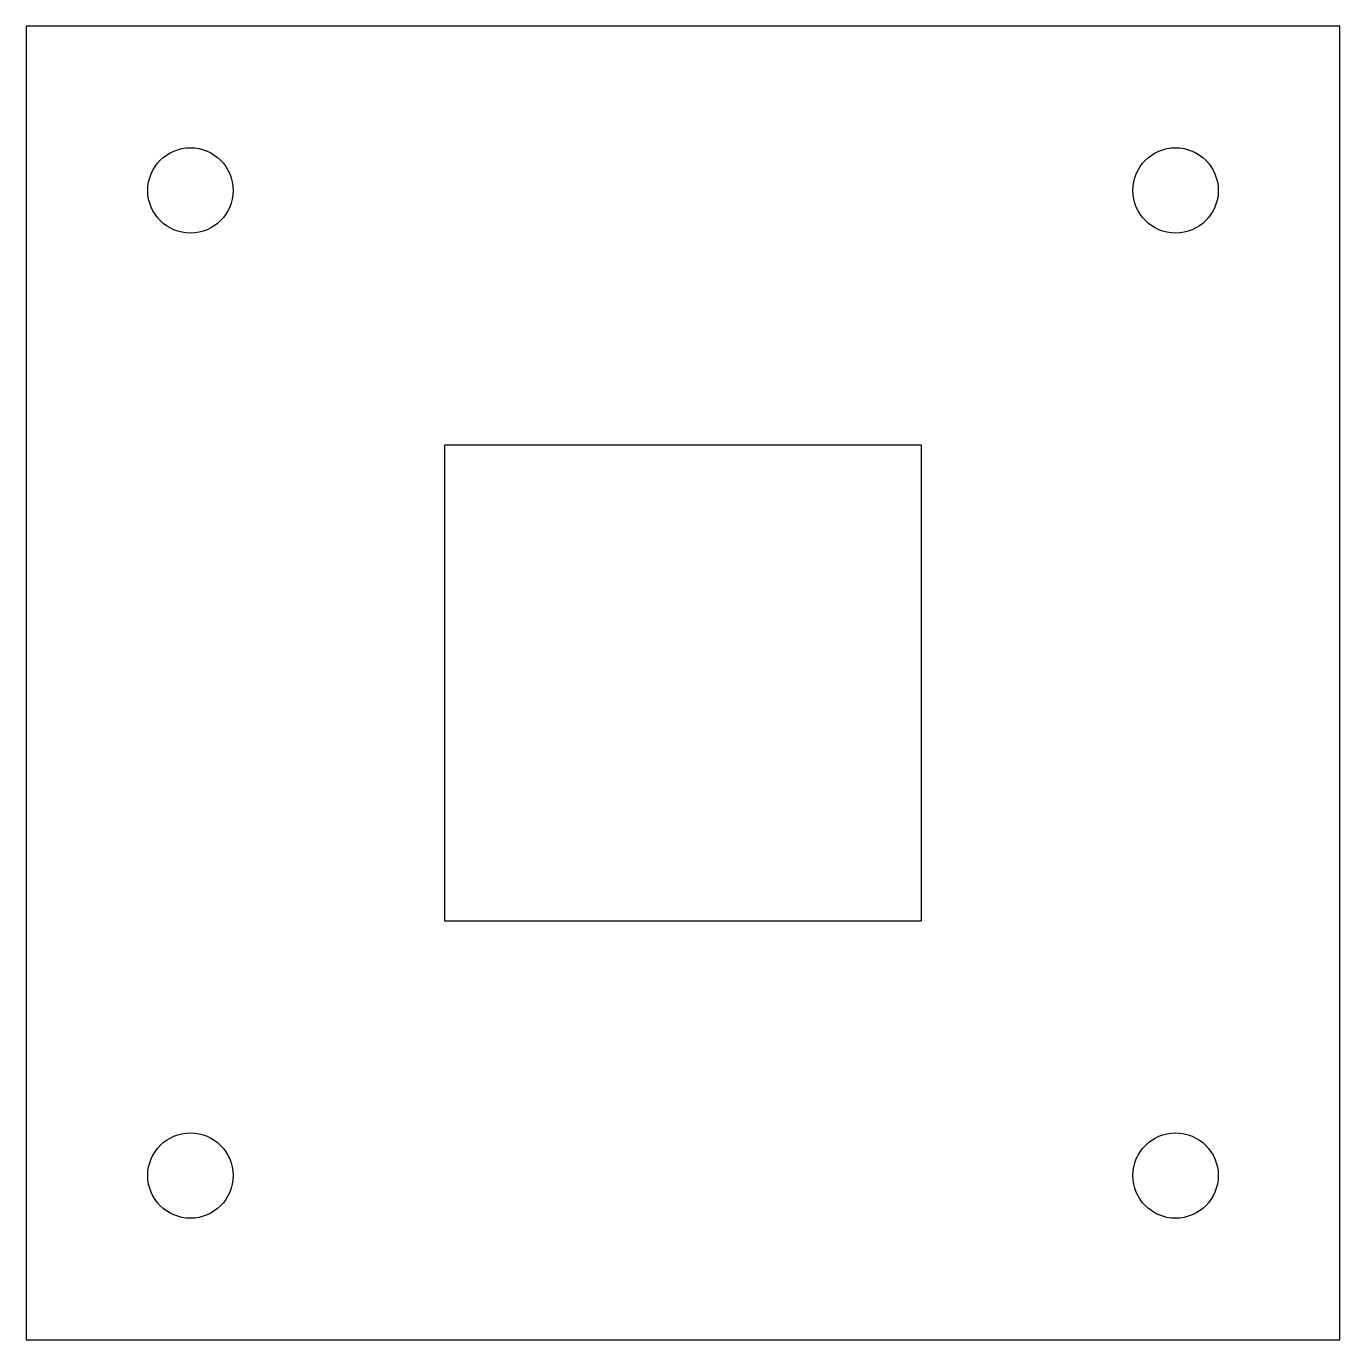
# Model space of a CAD drawing. Header units: millimetres. Extents: x -20 to 20, y -20 to 20.
import ezdxf

# ---------------------------------------------------------------- set-up
doc = ezdxf.new("R2010")
doc.units = ezdxf.units.MM
doc.layers.get('0').update_dxf_attribs({"linetype": 'CONTINUOUS'})

msp = doc.modelspace()

# ---------------------------------------------------------------- linework, layer by layer
for points in [[(-20, -20), (20, -20), (20, 20), (-20, 20)], [(7.25, -7.25), (-7.25, -7.25), (-7.25, 7.25), (7.25, 7.25)]]:
    msp.add_lwpolyline(points, close=True)
for centre in [(-15, 15), (15, 15), (-15, -15), (15, -15)]:
    msp.add_circle(centre, 1.3)

doc.saveas('drawing.dxf')
